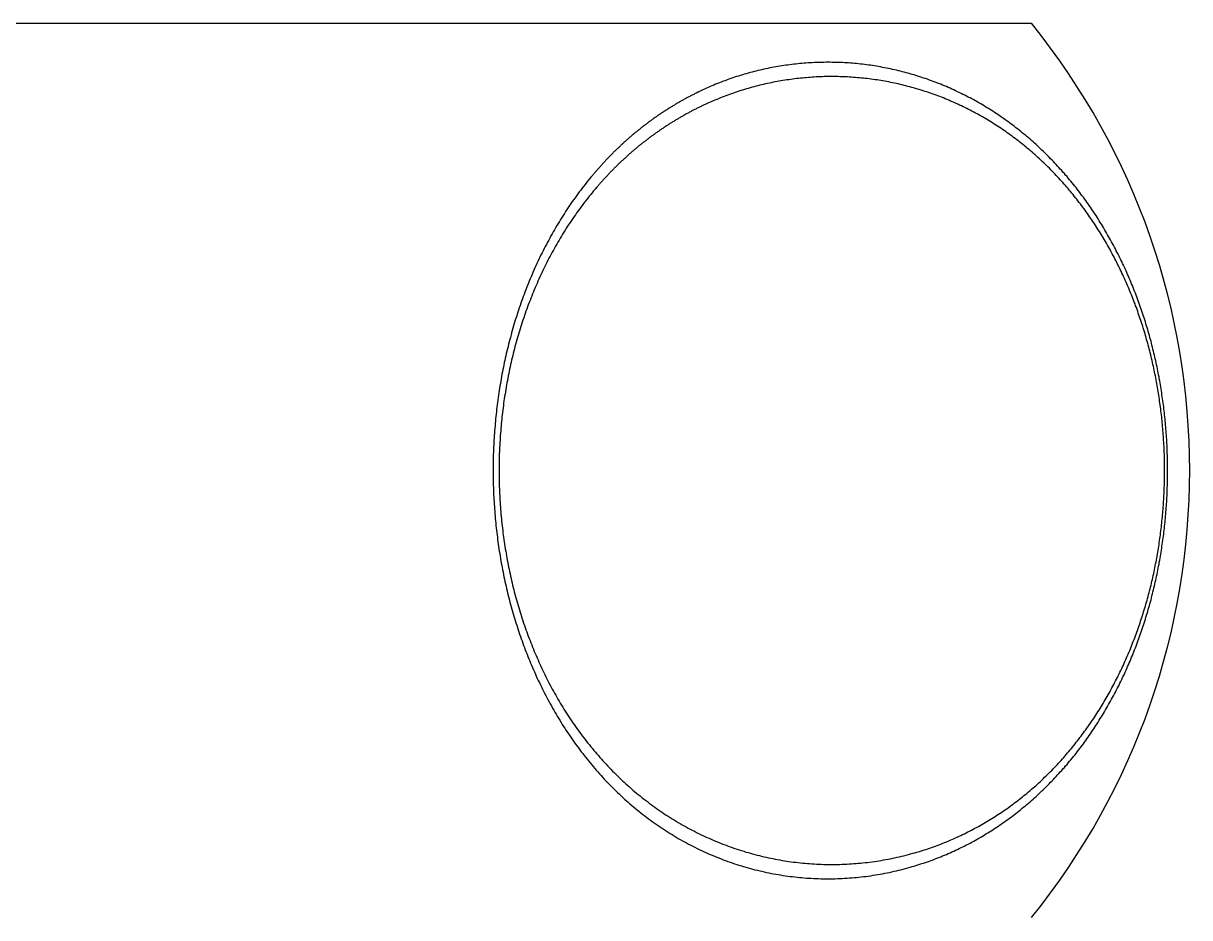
# Model space of a CAD drawing. Header units: millimetres. Extents: x 0 to 3800, y -67 to 2530.
# Drawn here: x 2351.47 to 2365.9, y 1515.23 to 1526.29 of the extents above; entities that cross this region are included whole.
import ezdxf

# ---------------------------------------------------------------- set-up
doc = ezdxf.new("R2010")
doc.units = ezdxf.units.MM
doc.layers.add('내부선 및 부속', color=4, linetype='Continuous')

msp = doc.modelspace()

# ---------------------------------------------------------------- linework, layer by layer
at = {"layer": '내부선 및 부속', "linetype": 'Continuous'}
msp.add_line((2363.939, 1526.289), (2321.663, 1526.289), dxfattribs=at)
at = {"layer": '내부선 및 부속', "linetype": 'Continuous', "flags": 128}
for points in [[(2362.44, 1515.85), (2362.464, 1515.857), (2362.488, 1515.864), (2362.512, 1515.871), (2362.536, 1515.878), (2362.559, 1515.886), (2362.583, 1515.894), (2362.607, 1515.902), (2362.631, 1515.91), (2362.654, 1515.918), (2362.678, 1515.926), (2362.701, 1515.935), (2362.725, 1515.943), (2362.748, 1515.952), (2362.772, 1515.961), (2362.795, 1515.97), (2362.818, 1515.98), (2362.842, 1515.989), (2362.865, 1515.999), (2362.888, 1516.009), (2362.911, 1516.018), (2362.934, 1516.029), (2362.957, 1516.039), (2362.979, 1516.049), (2363.002, 1516.06), (2363.025, 1516.07), (2363.047, 1516.081), (2363.07, 1516.092), (2363.093, 1516.103), (2363.115, 1516.114), (2363.137, 1516.126), (2363.159, 1516.137), (2363.182, 1516.149), (2363.204, 1516.161), (2363.226, 1516.173), (2363.248, 1516.185), (2363.27, 1516.197), (2363.291, 1516.21), (2363.313, 1516.222), (2363.335, 1516.235), (2363.356, 1516.248), (2363.378, 1516.261), (2363.399, 1516.274), (2363.42, 1516.287), (2363.441, 1516.3), (2363.463, 1516.314), (2363.484, 1516.327), (2363.504, 1516.341), (2363.525, 1516.355), (2363.546, 1516.369), (2363.567, 1516.383), (2363.587, 1516.398), (2363.608, 1516.412), (2363.628, 1516.426), (2363.649, 1516.441), (2363.669, 1516.456), (2363.689, 1516.471), (2363.709, 1516.486), (2363.729, 1516.501), (2363.749, 1516.516), (2363.768, 1516.532), (2363.788, 1516.547), (2363.808, 1516.563), (2363.827, 1516.579), (2363.847, 1516.595), (2363.866, 1516.611), (2363.885, 1516.627), (2363.904, 1516.643), (2363.923, 1516.659), (2363.942, 1516.676), (2363.961, 1516.692), (2363.979, 1516.709), (2363.998, 1516.726), (2364.016, 1516.743), (2364.035, 1516.76), (2364.053, 1516.777), (2364.071, 1516.794), (2364.089, 1516.811), (2364.107, 1516.829), (2364.125, 1516.847), (2364.143, 1516.864), (2364.161, 1516.882), (2364.178, 1516.9), (2364.196, 1516.918), (2364.213, 1516.936), (2364.23, 1516.954), (2364.247, 1516.972), (2364.264, 1516.991), (2364.281, 1517.009), (2364.298, 1517.028), (2364.315, 1517.046), (2364.331, 1517.065), (2364.348, 1517.084), (2364.364, 1517.103), (2364.381, 1517.122), (2364.397, 1517.141), (2364.413, 1517.16), (2364.429, 1517.18), (2364.445, 1517.199), (2364.461, 1517.218), (2364.476, 1517.238), (2364.476, 1517.238), (2364.492, 1517.258), (2364.507, 1517.277), (2364.523, 1517.297), (2364.538, 1517.317), (2364.553, 1517.337), (2364.568, 1517.357), (2364.583, 1517.377), (2364.598, 1517.398), (2364.612, 1517.418), (2364.627, 1517.438), (2364.641, 1517.459), (2364.656, 1517.479), (2364.67, 1517.5), (2364.684, 1517.521), (2364.698, 1517.541), (2364.712, 1517.562), (2364.726, 1517.583), (2364.739, 1517.604), (2364.753, 1517.625), (2364.767, 1517.646), (2364.78, 1517.667), (2364.793, 1517.689), (2364.806, 1517.71), (2364.819, 1517.731), (2364.832, 1517.753), (2364.845, 1517.774), (2364.858, 1517.796), (2364.871, 1517.818), (2364.883, 1517.839), (2364.895, 1517.861), (2364.908, 1517.883), (2364.92, 1517.905), (2364.932, 1517.927), (2364.944, 1517.949), (2364.956, 1517.971), (2364.968, 1517.993), (2364.979, 1518.015), (2364.991, 1518.037), (2365.002, 1518.06), (2365.014, 1518.082), (2365.025, 1518.104), (2365.036, 1518.127), (2365.047, 1518.149), (2365.058, 1518.172), (2365.069, 1518.195), (2365.079, 1518.217), (2365.09, 1518.24), (2365.1, 1518.263), (2365.111, 1518.286), (2365.121, 1518.308), (2365.131, 1518.331), (2365.141, 1518.354), (2365.151, 1518.377), (2365.161, 1518.4), (2365.17, 1518.423), (2365.18, 1518.447), (2365.19, 1518.47), (2365.199, 1518.493), (2365.208, 1518.516), (2365.217, 1518.54), (2365.227, 1518.563), (2365.236, 1518.586), (2365.244, 1518.61), (2365.253, 1518.633), (2365.262, 1518.657), (2365.27, 1518.68), (2365.279, 1518.704), (2365.287, 1518.728), (2365.295, 1518.751), (2365.304, 1518.775), (2365.312, 1518.799), (2365.319, 1518.822), (2365.327, 1518.846), (2365.335, 1518.87), (2365.343, 1518.894), (2365.35, 1518.918), (2365.358, 1518.942), (2365.365, 1518.966), (2365.372, 1518.99), (2365.379, 1519.014), (2365.386, 1519.038), (2365.393, 1519.062), (2365.4, 1519.086), (2365.407, 1519.11), (2365.413, 1519.134), (2365.42, 1519.159), (2365.426, 1519.183), (2365.432, 1519.207), (2365.438, 1519.231), (2365.444, 1519.256), (2365.45, 1519.28), (2365.456, 1519.304), (2365.462, 1519.329), (2365.468, 1519.353), (2365.473, 1519.378), (2365.479, 1519.402), (2365.484, 1519.427), (2365.489, 1519.451), (2365.495, 1519.476), (2365.5, 1519.5), (2365.5, 1519.5), (2365.505, 1519.525), (2365.509, 1519.549), (2365.514, 1519.574), (2365.519, 1519.599), (2365.523, 1519.623), (2365.528, 1519.648), (2365.532, 1519.673), (2365.536, 1519.697), (2365.541, 1519.722), (2365.545, 1519.747), (2365.549, 1519.771), (2365.553, 1519.796), (2365.556, 1519.821), (2365.56, 1519.846), (2365.563, 1519.871), (2365.567, 1519.895), (2365.57, 1519.92), (2365.574, 1519.945), (2365.577, 1519.97), (2365.58, 1519.995), (2365.583, 1520.02), (2365.586, 1520.045), (2365.588, 1520.069), (2365.591, 1520.094), (2365.594, 1520.119), (2365.596, 1520.144), (2365.598, 1520.169), (2365.601, 1520.194), (2365.603, 1520.219), (2365.605, 1520.244), (2365.607, 1520.269), (2365.609, 1520.294), (2365.61, 1520.319), (2365.612, 1520.344), (2365.614, 1520.369), (2365.615, 1520.394), (2365.617, 1520.419), (2365.618, 1520.444), (2365.619, 1520.469), (2365.62, 1520.494), (2365.621, 1520.519), (2365.622, 1520.544), (2365.623, 1520.569), (2365.623, 1520.594), (2365.624, 1520.62), (2365.624, 1520.645), (2365.625, 1520.67), (2365.625, 1520.695), (2365.625, 1520.72), (2365.625, 1520.745), (2365.625, 1520.77), (2365.625, 1520.795), (2365.625, 1520.82), (2365.625, 1520.845), (2365.624, 1520.87), (2365.624, 1520.895), (2365.623, 1520.92), (2365.623, 1520.945), (2365.622, 1520.97), (2365.621, 1520.995), (2365.62, 1521.02), (2365.619, 1521.045), (2365.618, 1521.071), (2365.617, 1521.096), (2365.615, 1521.121), (2365.614, 1521.146), (2365.612, 1521.171), (2365.61, 1521.196), (2365.609, 1521.221), (2365.607, 1521.246), (2365.605, 1521.271), (2365.603, 1521.296), (2365.601, 1521.32), (2365.598, 1521.345), (2365.596, 1521.37), (2365.594, 1521.395), (2365.591, 1521.42), (2365.588, 1521.445), (2365.586, 1521.47), (2365.583, 1521.495), (2365.58, 1521.52), (2365.577, 1521.545), (2365.574, 1521.57), (2365.57, 1521.594), (2365.567, 1521.619), (2365.563, 1521.644), (2365.56, 1521.669), (2365.556, 1521.694), (2365.552, 1521.718), (2365.549, 1521.743), (2365.545, 1521.768), (2365.541, 1521.793), (2365.536, 1521.817), (2365.532, 1521.842), (2365.528, 1521.867), (2365.523, 1521.891), (2365.519, 1521.916), (2365.514, 1521.941), (2365.509, 1521.965), (2365.505, 1521.99), (2365.505, 1521.99), (2365.5, 1522.014), (2365.495, 1522.039), (2365.489, 1522.064), (2365.484, 1522.088), (2365.479, 1522.113), (2365.473, 1522.137), (2365.468, 1522.161), (2365.462, 1522.186), (2365.456, 1522.21), (2365.45, 1522.235), (2365.444, 1522.259), (2365.438, 1522.283), (2365.432, 1522.308), (2365.426, 1522.332), (2365.42, 1522.356), (2365.413, 1522.38), (2365.407, 1522.404), (2365.4, 1522.429), (2365.393, 1522.453), (2365.386, 1522.477), (2365.379, 1522.501), (2365.372, 1522.525), (2365.365, 1522.549), (2365.358, 1522.573), (2365.35, 1522.597), (2365.343, 1522.621), (2365.335, 1522.645), (2365.327, 1522.668), (2365.319, 1522.692), (2365.312, 1522.716), (2365.304, 1522.74), (2365.295, 1522.763), (2365.287, 1522.787), (2365.279, 1522.811), (2365.27, 1522.834), (2365.262, 1522.858), (2365.253, 1522.881), (2365.244, 1522.905), (2365.236, 1522.928), (2365.227, 1522.952), (2365.217, 1522.975), (2365.208, 1522.998), (2365.199, 1523.022), (2365.19, 1523.045), (2365.18, 1523.068), (2365.17, 1523.091), (2365.161, 1523.114), (2365.151, 1523.137), (2365.141, 1523.16), (2365.131, 1523.183), (2365.121, 1523.206), (2365.111, 1523.229), (2365.1, 1523.252), (2365.09, 1523.275), (2365.079, 1523.297), (2365.069, 1523.32), (2365.058, 1523.343), (2365.047, 1523.365), (2365.036, 1523.388), (2365.025, 1523.41), (2365.014, 1523.433), (2365.002, 1523.455), (2364.991, 1523.477), (2364.979, 1523.5), (2364.968, 1523.522), (2364.956, 1523.544), (2364.944, 1523.566), (2364.932, 1523.588), (2364.92, 1523.61), (2364.908, 1523.632), (2364.895, 1523.654), (2364.883, 1523.675), (2364.871, 1523.697), (2364.858, 1523.719), (2364.845, 1523.74), (2364.832, 1523.762), (2364.819, 1523.783), (2364.806, 1523.805), (2364.793, 1523.826), (2364.78, 1523.847), (2364.767, 1523.869), (2364.753, 1523.89), (2364.74, 1523.911), (2364.726, 1523.932), (2364.712, 1523.953), (2364.698, 1523.973), (2364.684, 1523.994), (2364.67, 1524.015), (2364.656, 1524.035), (2364.641, 1524.056), (2364.627, 1524.076), (2364.612, 1524.097), (2364.598, 1524.117), (2364.583, 1524.137), (2364.568, 1524.157), (2364.553, 1524.178), (2364.538, 1524.198), (2364.523, 1524.217), (2364.507, 1524.237), (2364.492, 1524.257), (2364.492, 1524.257), (2364.476, 1524.277), (2364.461, 1524.296), (2364.445, 1524.316), (2364.429, 1524.335), (2364.413, 1524.354), (2364.397, 1524.374), (2364.381, 1524.393), (2364.364, 1524.412), (2364.348, 1524.431), (2364.331, 1524.45), (2364.315, 1524.468), (2364.298, 1524.487), (2364.281, 1524.506), (2364.264, 1524.524), (2364.247, 1524.542), (2364.23, 1524.561), (2364.213, 1524.579), (2364.196, 1524.597), (2364.178, 1524.615), (2364.161, 1524.633), (2364.143, 1524.651), (2364.125, 1524.668), (2364.107, 1524.686), (2364.089, 1524.703), (2364.071, 1524.721), (2364.053, 1524.738), (2364.035, 1524.755), (2364.016, 1524.772), (2363.998, 1524.789), (2363.979, 1524.806), (2363.961, 1524.822), (2363.942, 1524.839), (2363.923, 1524.855), (2363.904, 1524.872), (2363.885, 1524.888), (2363.866, 1524.904), (2363.847, 1524.92), (2363.827, 1524.936), (2363.808, 1524.952), (2363.788, 1524.967), (2363.768, 1524.983), (2363.749, 1524.998), (2363.729, 1525.014), (2363.709, 1525.029), (2363.689, 1525.044), (2363.669, 1525.059), (2363.648, 1525.074), (2363.628, 1525.088), (2363.608, 1525.103), (2363.587, 1525.117), (2363.567, 1525.131), (2363.546, 1525.146), (2363.525, 1525.16), (2363.504, 1525.174), (2363.483, 1525.187), (2363.462, 1525.201), (2363.441, 1525.214), (2363.42, 1525.228), (2363.399, 1525.241), (2363.378, 1525.254), (2363.356, 1525.267), (2363.335, 1525.28), (2363.313, 1525.293), (2363.291, 1525.305), (2363.269, 1525.317), (2363.248, 1525.33), (2363.226, 1525.342), (2363.204, 1525.354), (2363.182, 1525.366), (2363.159, 1525.377), (2363.137, 1525.389), (2363.115, 1525.4), (2363.093, 1525.411), (2363.07, 1525.423), (2363.048, 1525.434), (2363.025, 1525.444), (2363.002, 1525.455), (2362.98, 1525.466), (2362.957, 1525.476), (2362.934, 1525.486), (2362.911, 1525.496), (2362.888, 1525.506), (2362.865, 1525.516), (2362.842, 1525.525), (2362.819, 1525.535), (2362.795, 1525.544), (2362.772, 1525.553), (2362.749, 1525.562), (2362.725, 1525.571), (2362.702, 1525.58), (2362.678, 1525.588), (2362.654, 1525.597), (2362.631, 1525.605), (2362.607, 1525.613), (2362.583, 1525.621), (2362.56, 1525.629), (2362.536, 1525.636), (2362.512, 1525.644), (2362.488, 1525.651), (2362.464, 1525.658), (2362.464, 1525.658), (2362.44, 1525.665), (2362.416, 1525.672), (2362.391, 1525.678), (2362.367, 1525.685), (2362.343, 1525.691), (2362.319, 1525.697), (2362.294, 1525.703), (2362.27, 1525.709), (2362.246, 1525.715), (2362.221, 1525.72), (2362.197, 1525.726), (2362.172, 1525.731), (2362.148, 1525.736), (2362.123, 1525.741), (2362.098, 1525.745), (2362.074, 1525.75), (2362.049, 1525.754), (2362.024, 1525.758), (2362, 1525.762), (2361.975, 1525.766), (2361.95, 1525.77), (2361.925, 1525.773), (2361.9, 1525.777), (2361.876, 1525.78), (2361.851, 1525.783), (2361.826, 1525.786), (2361.801, 1525.788), (2361.776, 1525.791), (2361.751, 1525.793), (2361.726, 1525.795), (2361.701, 1525.797), (2361.676, 1525.799), (2361.651, 1525.801), (2361.626, 1525.802), (2361.601, 1525.803), (2361.576, 1525.804), (2361.551, 1525.805), (2361.526, 1525.806), (2361.501, 1525.807), (2361.476, 1525.807), (2361.451, 1525.808), (2361.426, 1525.808), (2361.401, 1525.808), (2361.376, 1525.807), (2361.351, 1525.807), (2361.326, 1525.806), (2361.301, 1525.806), (2361.276, 1525.805), (2361.251, 1525.804), (2361.226, 1525.802), (2361.201, 1525.801), (2361.176, 1525.799), (2361.151, 1525.798), (2361.126, 1525.796), (2361.101, 1525.794), (2361.076, 1525.791), (2361.051, 1525.789), (2361.026, 1525.786), (2361.001, 1525.784), (2360.976, 1525.781), (2360.951, 1525.777), (2360.927, 1525.774), (2360.902, 1525.771), (2360.877, 1525.767), (2360.852, 1525.763), (2360.827, 1525.759), (2360.803, 1525.755), (2360.778, 1525.751), (2360.753, 1525.746), (2360.729, 1525.742), (2360.704, 1525.737), (2360.68, 1525.732), (2360.655, 1525.727), (2360.631, 1525.722), (2360.606, 1525.716), (2360.582, 1525.71), (2360.557, 1525.705), (2360.533, 1525.699), (2360.509, 1525.692), (2360.485, 1525.686), (2360.46, 1525.68), (2360.436, 1525.673), (2360.412, 1525.666), (2360.388, 1525.659), (2360.364, 1525.652), (2360.34, 1525.645), (2360.316, 1525.637), (2360.292, 1525.63), (2360.268, 1525.622), (2360.245, 1525.614), (2360.221, 1525.606), (2360.197, 1525.597), (2360.174, 1525.589), (2360.15, 1525.58), (2360.127, 1525.572), (2360.103, 1525.563), (2360.08, 1525.554), (2360.057, 1525.544), (2360.033, 1525.535), (2360.01, 1525.526), (2360.01, 1525.526), (2359.987, 1525.516), (2359.964, 1525.506), (2359.941, 1525.496), (2359.918, 1525.486), (2359.895, 1525.476), (2359.873, 1525.465), (2359.85, 1525.454), (2359.85, 1525.454)], [(2362.474, 1516.022), (2362.497, 1516.028), (2362.521, 1516.035), (2362.544, 1516.042), (2362.567, 1516.049), (2362.591, 1516.056), (2362.614, 1516.064), (2362.637, 1516.071), (2362.66, 1516.079), (2362.683, 1516.087), (2362.706, 1516.095), (2362.729, 1516.103), (2362.752, 1516.111), (2362.775, 1516.12), (2362.798, 1516.128), (2362.821, 1516.137), (2362.843, 1516.146), (2362.866, 1516.155), (2362.888, 1516.164), (2362.911, 1516.173), (2362.933, 1516.183), (2362.956, 1516.193), (2362.978, 1516.202), (2363, 1516.212), (2363.023, 1516.222), (2363.045, 1516.232), (2363.067, 1516.243), (2363.089, 1516.253), (2363.111, 1516.264), (2363.133, 1516.275), (2363.155, 1516.286), (2363.176, 1516.297), (2363.198, 1516.308), (2363.22, 1516.319), (2363.241, 1516.331), (2363.262, 1516.342), (2363.284, 1516.354), (2363.305, 1516.366), (2363.326, 1516.378), (2363.347, 1516.39), (2363.368, 1516.402), (2363.389, 1516.415), (2363.41, 1516.427), (2363.431, 1516.44), (2363.452, 1516.453), (2363.473, 1516.466), (2363.493, 1516.479), (2363.514, 1516.492), (2363.534, 1516.505), (2363.554, 1516.519), (2363.575, 1516.532), (2363.595, 1516.546), (2363.615, 1516.56), (2363.635, 1516.574), (2363.655, 1516.588), (2363.674, 1516.602), (2363.694, 1516.617), (2363.714, 1516.631), (2363.733, 1516.646), (2363.753, 1516.66), (2363.772, 1516.675), (2363.791, 1516.69), (2363.81, 1516.705), (2363.829, 1516.72), (2363.848, 1516.736), (2363.867, 1516.751), (2363.886, 1516.767), (2363.905, 1516.782), (2363.923, 1516.798), (2363.942, 1516.814), (2363.96, 1516.83), (2363.979, 1516.846), (2363.997, 1516.862), (2364.015, 1516.878), (2364.033, 1516.895), (2364.051, 1516.911), (2364.069, 1516.928), (2364.086, 1516.945), (2364.104, 1516.962), (2364.122, 1516.979), (2364.139, 1516.996), (2364.156, 1517.013), (2364.173, 1517.03), (2364.191, 1517.047), (2364.208, 1517.065), (2364.225, 1517.082), (2364.241, 1517.1), (2364.258, 1517.118), (2364.275, 1517.136), (2364.291, 1517.154), (2364.308, 1517.172), (2364.324, 1517.19), (2364.34, 1517.208), (2364.356, 1517.226), (2364.372, 1517.245), (2364.388, 1517.263), (2364.404, 1517.282), (2364.419, 1517.3), (2364.435, 1517.319), (2364.451, 1517.338), (2364.466, 1517.357), (2364.466, 1517.357), (2364.481, 1517.376), (2364.496, 1517.395), (2364.511, 1517.414), (2364.526, 1517.433), (2364.541, 1517.453), (2364.556, 1517.472), (2364.57, 1517.492), (2364.585, 1517.511), (2364.599, 1517.531), (2364.614, 1517.551), (2364.628, 1517.571), (2364.642, 1517.59), (2364.656, 1517.61), (2364.67, 1517.631), (2364.683, 1517.651), (2364.697, 1517.671), (2364.711, 1517.691), (2364.724, 1517.711), (2364.737, 1517.732), (2364.751, 1517.752), (2364.764, 1517.773), (2364.777, 1517.793), (2364.79, 1517.814), (2364.802, 1517.835), (2364.815, 1517.856), (2364.828, 1517.877), (2364.84, 1517.898), (2364.853, 1517.919), (2364.865, 1517.94), (2364.877, 1517.961), (2364.889, 1517.982), (2364.901, 1518.003), (2364.913, 1518.025), (2364.925, 1518.046), (2364.936, 1518.067), (2364.948, 1518.089), (2364.959, 1518.11), (2364.97, 1518.132), (2364.982, 1518.154), (2364.993, 1518.175), (2365.004, 1518.197), (2365.015, 1518.219), (2365.025, 1518.241), (2365.036, 1518.263), (2365.047, 1518.285), (2365.057, 1518.307), (2365.067, 1518.329), (2365.078, 1518.351), (2365.088, 1518.373), (2365.098, 1518.395), (2365.108, 1518.418), (2365.118, 1518.44), (2365.127, 1518.462), (2365.137, 1518.485), (2365.146, 1518.507), (2365.156, 1518.53), (2365.165, 1518.552), (2365.174, 1518.575), (2365.183, 1518.597), (2365.192, 1518.62), (2365.201, 1518.643), (2365.21, 1518.665), (2365.219, 1518.688), (2365.227, 1518.711), (2365.236, 1518.734), (2365.244, 1518.757), (2365.252, 1518.78), (2365.261, 1518.803), (2365.269, 1518.826), (2365.277, 1518.849), (2365.284, 1518.872), (2365.292, 1518.895), (2365.3, 1518.918), (2365.307, 1518.941), (2365.315, 1518.964), (2365.322, 1518.988), (2365.329, 1519.011), (2365.336, 1519.034), (2365.343, 1519.058), (2365.35, 1519.081), (2365.357, 1519.104), (2365.364, 1519.128), (2365.371, 1519.151), (2365.377, 1519.175), (2365.383, 1519.198), (2365.39, 1519.222), (2365.396, 1519.246), (2365.402, 1519.269), (2365.408, 1519.293), (2365.414, 1519.316), (2365.42, 1519.34), (2365.426, 1519.364), (2365.431, 1519.388), (2365.437, 1519.411), (2365.442, 1519.435), (2365.447, 1519.459), (2365.453, 1519.483), (2365.458, 1519.507), (2365.463, 1519.53), (2365.468, 1519.554), (2365.468, 1519.554), (2365.472, 1519.578), (2365.477, 1519.602), (2365.482, 1519.626), (2365.486, 1519.65), (2365.491, 1519.674), (2365.495, 1519.698), (2365.499, 1519.722), (2365.503, 1519.746), (2365.507, 1519.77), (2365.511, 1519.794), (2365.515, 1519.818), (2365.519, 1519.842), (2365.523, 1519.866), (2365.526, 1519.89), (2365.529, 1519.915), (2365.533, 1519.939), (2365.536, 1519.963), (2365.539, 1519.987), (2365.542, 1520.011), (2365.545, 1520.036), (2365.548, 1520.06), (2365.551, 1520.084), (2365.553, 1520.108), (2365.556, 1520.132), (2365.558, 1520.157), (2365.561, 1520.181), (2365.563, 1520.205), (2365.565, 1520.23), (2365.567, 1520.254), (2365.569, 1520.278), (2365.571, 1520.302), (2365.573, 1520.327), (2365.574, 1520.351), (2365.576, 1520.375), (2365.577, 1520.4), (2365.579, 1520.424), (2365.58, 1520.448), (2365.581, 1520.473), (2365.582, 1520.497), (2365.583, 1520.522), (2365.584, 1520.546), (2365.585, 1520.57), (2365.586, 1520.595), (2365.586, 1520.619), (2365.587, 1520.643), (2365.587, 1520.668), (2365.587, 1520.692), (2365.588, 1520.717), (2365.588, 1520.741), (2365.588, 1520.765), (2365.588, 1520.79), (2365.588, 1520.814), (2365.587, 1520.839), (2365.587, 1520.863), (2365.586, 1520.887), (2365.586, 1520.912), (2365.585, 1520.936), (2365.585, 1520.96), (2365.584, 1520.985), (2365.583, 1521.009), (2365.582, 1521.033), (2365.581, 1521.058), (2365.579, 1521.082), (2365.578, 1521.107), (2365.576, 1521.131), (2365.575, 1521.155), (2365.573, 1521.18), (2365.572, 1521.204), (2365.57, 1521.228), (2365.568, 1521.252), (2365.566, 1521.277), (2365.564, 1521.301), (2365.561, 1521.325), (2365.559, 1521.35), (2365.557, 1521.374), (2365.554, 1521.398), (2365.552, 1521.422), (2365.549, 1521.447), (2365.546, 1521.471), (2365.543, 1521.495), (2365.54, 1521.519), (2365.537, 1521.543), (2365.534, 1521.568), (2365.531, 1521.592), (2365.527, 1521.616), (2365.524, 1521.64), (2365.52, 1521.664), (2365.516, 1521.688), (2365.513, 1521.712), (2365.509, 1521.736), (2365.505, 1521.76), (2365.501, 1521.784), (2365.496, 1521.808), (2365.492, 1521.832), (2365.488, 1521.856), (2365.483, 1521.88), (2365.479, 1521.904), (2365.474, 1521.928), (2365.469, 1521.952), (2365.464, 1521.976), (2365.464, 1521.976), (2365.459, 1522), (2365.454, 1522.024), (2365.449, 1522.048), (2365.444, 1522.071), (2365.439, 1522.095), (2365.433, 1522.119), (2365.427, 1522.143), (2365.422, 1522.166), (2365.416, 1522.19), (2365.41, 1522.214), (2365.404, 1522.237), (2365.398, 1522.261), (2365.392, 1522.285), (2365.386, 1522.308), (2365.379, 1522.332), (2365.373, 1522.355), (2365.366, 1522.379), (2365.36, 1522.402), (2365.353, 1522.426), (2365.346, 1522.449), (2365.339, 1522.472), (2365.332, 1522.496), (2365.325, 1522.519), (2365.317, 1522.542), (2365.31, 1522.565), (2365.302, 1522.589), (2365.295, 1522.612), (2365.287, 1522.635), (2365.279, 1522.658), (2365.271, 1522.681), (2365.263, 1522.704), (2365.255, 1522.727), (2365.247, 1522.75), (2365.239, 1522.773), (2365.23, 1522.796), (2365.222, 1522.819), (2365.213, 1522.841), (2365.204, 1522.864), (2365.195, 1522.887), (2365.187, 1522.91), (2365.177, 1522.932), (2365.168, 1522.955), (2365.159, 1522.977), (2365.15, 1523), (2365.14, 1523.022), (2365.131, 1523.045), (2365.121, 1523.067), (2365.111, 1523.089), (2365.101, 1523.112), (2365.091, 1523.134), (2365.081, 1523.156), (2365.071, 1523.178), (2365.061, 1523.2), (2365.05, 1523.222), (2365.04, 1523.244), (2365.029, 1523.266), (2365.018, 1523.288), (2365.007, 1523.31), (2364.996, 1523.332), (2364.985, 1523.354), (2364.974, 1523.375), (2364.963, 1523.397), (2364.952, 1523.418), (2364.94, 1523.44), (2364.929, 1523.461), (2364.917, 1523.483), (2364.905, 1523.504), (2364.893, 1523.525), (2364.881, 1523.547), (2364.869, 1523.568), (2364.857, 1523.589), (2364.844, 1523.61), (2364.832, 1523.631), (2364.819, 1523.652), (2364.807, 1523.673), (2364.794, 1523.693), (2364.781, 1523.714), (2364.768, 1523.735), (2364.755, 1523.755), (2364.742, 1523.776), (2364.729, 1523.796), (2364.715, 1523.817), (2364.702, 1523.837), (2364.688, 1523.857), (2364.674, 1523.877), (2364.661, 1523.897), (2364.647, 1523.917), (2364.633, 1523.937), (2364.618, 1523.957), (2364.604, 1523.977), (2364.59, 1523.997), (2364.575, 1524.016), (2364.561, 1524.036), (2364.546, 1524.055), (2364.531, 1524.075), (2364.516, 1524.094), (2364.501, 1524.113), (2364.486, 1524.132), (2364.471, 1524.151), (2364.456, 1524.17), (2364.456, 1524.17), (2364.44, 1524.189), (2364.425, 1524.208), (2364.409, 1524.227), (2364.393, 1524.245), (2364.378, 1524.264), (2364.362, 1524.282), (2364.346, 1524.3), (2364.329, 1524.319), (2364.313, 1524.337), (2364.297, 1524.355), (2364.28, 1524.373), (2364.264, 1524.391), (2364.247, 1524.409), (2364.23, 1524.426), (2364.213, 1524.444), (2364.196, 1524.461), (2364.179, 1524.479), (2364.162, 1524.496), (2364.145, 1524.513), (2364.128, 1524.53), (2364.11, 1524.547), (2364.093, 1524.564), (2364.075, 1524.581), (2364.057, 1524.598), (2364.039, 1524.614), (2364.021, 1524.631), (2364.003, 1524.647), (2363.985, 1524.663), (2363.967, 1524.679), (2363.948, 1524.695), (2363.93, 1524.711), (2363.911, 1524.727), (2363.893, 1524.743), (2363.874, 1524.758), (2363.855, 1524.774), (2363.836, 1524.789), (2363.817, 1524.804), (2363.798, 1524.819), (2363.779, 1524.834), (2363.759, 1524.849), (2363.74, 1524.864), (2363.72, 1524.879), (2363.701, 1524.893), (2363.681, 1524.908), (2363.661, 1524.922), (2363.641, 1524.936), (2363.622, 1524.95), (2363.602, 1524.964), (2363.581, 1524.978), (2363.561, 1524.991), (2363.541, 1525.005), (2363.521, 1525.018), (2363.5, 1525.031), (2363.48, 1525.044), (2363.459, 1525.057), (2363.438, 1525.07), (2363.417, 1525.083), (2363.397, 1525.096), (2363.376, 1525.108), (2363.355, 1525.12), (2363.334, 1525.133), (2363.312, 1525.145), (2363.291, 1525.157), (2363.27, 1525.168), (2363.248, 1525.18), (2363.227, 1525.192), (2363.205, 1525.203), (2363.184, 1525.214), (2363.162, 1525.225), (2363.14, 1525.236), (2363.118, 1525.247), (2363.096, 1525.258), (2363.075, 1525.268), (2363.052, 1525.279), (2363.03, 1525.289), (2363.008, 1525.299), (2362.986, 1525.309), (2362.964, 1525.319), (2362.941, 1525.328), (2362.919, 1525.338), (2362.896, 1525.347), (2362.874, 1525.357), (2362.851, 1525.366), (2362.829, 1525.375), (2362.806, 1525.383), (2362.783, 1525.392), (2362.76, 1525.401), (2362.737, 1525.409), (2362.714, 1525.417), (2362.691, 1525.425), (2362.668, 1525.433), (2362.645, 1525.441), (2362.622, 1525.448), (2362.599, 1525.456), (2362.576, 1525.463), (2362.552, 1525.47), (2362.529, 1525.477), (2362.506, 1525.484), (2362.482, 1525.491), (2362.459, 1525.497), (2362.459, 1525.497), (2362.435, 1525.504), (2362.412, 1525.51), (2362.388, 1525.516), (2362.364, 1525.522), (2362.341, 1525.528), (2362.317, 1525.533), (2362.293, 1525.539), (2362.269, 1525.544), (2362.246, 1525.549), (2362.222, 1525.554), (2362.198, 1525.559), (2362.174, 1525.564), (2362.15, 1525.568), (2362.126, 1525.573), (2362.102, 1525.577), (2362.078, 1525.581), (2362.054, 1525.585), (2362.03, 1525.589), (2362.006, 1525.592), (2361.982, 1525.596), (2361.958, 1525.599), (2361.933, 1525.602), (2361.909, 1525.605), (2361.885, 1525.608), (2361.861, 1525.61), (2361.836, 1525.613), (2361.812, 1525.615), (2361.788, 1525.617), (2361.764, 1525.619), (2361.739, 1525.621), (2361.715, 1525.623), (2361.691, 1525.624), (2361.666, 1525.626), (2361.642, 1525.627), (2361.618, 1525.628), (2361.593, 1525.629), (2361.569, 1525.629), (2361.545, 1525.63), (2361.52, 1525.63), (2361.496, 1525.631), (2361.472, 1525.631), (2361.447, 1525.631), (2361.423, 1525.63), (2361.399, 1525.63), (2361.374, 1525.63), (2361.35, 1525.629), (2361.325, 1525.628), (2361.301, 1525.627), (2361.277, 1525.626), (2361.252, 1525.624), (2361.228, 1525.623), (2361.204, 1525.621), (2361.18, 1525.619), (2361.155, 1525.617), (2361.131, 1525.615), (2361.107, 1525.613), (2361.082, 1525.611), (2361.058, 1525.608), (2361.034, 1525.605), (2361.01, 1525.602), (2360.986, 1525.599), (2360.962, 1525.596), (2360.937, 1525.592), (2360.913, 1525.589), (2360.889, 1525.585), (2360.865, 1525.581), (2360.841, 1525.577), (2360.817, 1525.573), (2360.793, 1525.569), (2360.769, 1525.564), (2360.745, 1525.56), (2360.721, 1525.555), (2360.698, 1525.55), (2360.674, 1525.545), (2360.65, 1525.539), (2360.626, 1525.534), (2360.602, 1525.528), (2360.579, 1525.523), (2360.555, 1525.517), (2360.532, 1525.511), (2360.508, 1525.504), (2360.484, 1525.498), (2360.461, 1525.491), (2360.437, 1525.485), (2360.414, 1525.478), (2360.391, 1525.471), (2360.367, 1525.464), (2360.344, 1525.457), (2360.321, 1525.449), (2360.298, 1525.442), (2360.275, 1525.434), (2360.252, 1525.426), (2360.229, 1525.418), (2360.206, 1525.41), (2360.183, 1525.401), (2360.16, 1525.393), (2360.137, 1525.384), (2360.114, 1525.375), (2360.092, 1525.366), (2360.069, 1525.357), (2360.069, 1525.357), (2360.047, 1525.348), (2360.024, 1525.339), (2360.002, 1525.329), (2359.979, 1525.32), (2359.957, 1525.31), (2359.935, 1525.3), (2359.913, 1525.29), (2359.913, 1525.29)], [(2359.85, 1525.454), (2359.84, 1525.45), (2359.83, 1525.445), (2359.82, 1525.44), (2359.811, 1525.436), (2359.801, 1525.431), (2359.791, 1525.426), (2359.781, 1525.421), (2359.771, 1525.416), (2359.762, 1525.411), (2359.752, 1525.406), (2359.742, 1525.401), (2359.732, 1525.396), (2359.723, 1525.391), (2359.713, 1525.386), (2359.703, 1525.381), (2359.694, 1525.376), (2359.684, 1525.371), (2359.674, 1525.366), (2359.665, 1525.36), (2359.655, 1525.355), (2359.645, 1525.35), (2359.636, 1525.345), (2359.626, 1525.339), (2359.617, 1525.334), (2359.607, 1525.329), (2359.598, 1525.323), (2359.588, 1525.318), (2359.579, 1525.312), (2359.569, 1525.307), (2359.56, 1525.301), (2359.55, 1525.296), (2359.541, 1525.29), (2359.531, 1525.285), (2359.522, 1525.279), (2359.513, 1525.273), (2359.503, 1525.268), (2359.494, 1525.262), (2359.484, 1525.256), (2359.475, 1525.25), (2359.466, 1525.245), (2359.457, 1525.239), (2359.447, 1525.233), (2359.438, 1525.227), (2359.429, 1525.221), (2359.42, 1525.215), (2359.41, 1525.209), (2359.401, 1525.203), (2359.392, 1525.197), (2359.383, 1525.191), (2359.374, 1525.185), (2359.365, 1525.179), (2359.355, 1525.173), (2359.346, 1525.167), (2359.337, 1525.161), (2359.328, 1525.155), (2359.319, 1525.149), (2359.31, 1525.142), (2359.301, 1525.136), (2359.292, 1525.13), (2359.283, 1525.123), (2359.274, 1525.117), (2359.265, 1525.111), (2359.256, 1525.104), (2359.247, 1525.098), (2359.239, 1525.092), (2359.23, 1525.085), (2359.221, 1525.079), (2359.212, 1525.072), (2359.203, 1525.066), (2359.194, 1525.059), (2359.186, 1525.052), (2359.177, 1525.046), (2359.168, 1525.039), (2359.159, 1525.033), (2359.151, 1525.026), (2359.142, 1525.019), (2359.133, 1525.012), (2359.125, 1525.006), (2359.116, 1524.999), (2359.108, 1524.992), (2359.099, 1524.985), (2359.09, 1524.978), (2359.082, 1524.972), (2359.073, 1524.965), (2359.065, 1524.958), (2359.056, 1524.951), (2359.048, 1524.944), (2359.039, 1524.937), (2359.031, 1524.93), (2359.023, 1524.923), (2359.014, 1524.916), (2359.006, 1524.909), (2358.997, 1524.902), (2358.989, 1524.894), (2358.981, 1524.887), (2358.972, 1524.88), (2358.964, 1524.873), (2358.956, 1524.866), (2358.948, 1524.858), (2358.939, 1524.851), (2358.939, 1524.851), (2358.931, 1524.844), (2358.923, 1524.837), (2358.915, 1524.829), (2358.907, 1524.822), (2358.899, 1524.815), (2358.891, 1524.807), (2358.882, 1524.8), (2358.874, 1524.792), (2358.866, 1524.785), (2358.858, 1524.777), (2358.85, 1524.77), (2358.842, 1524.762), (2358.834, 1524.755), (2358.826, 1524.747), (2358.819, 1524.74), (2358.811, 1524.732), (2358.803, 1524.725), (2358.795, 1524.717), (2358.787, 1524.709), (2358.779, 1524.702), (2358.771, 1524.694), (2358.764, 1524.686), (2358.756, 1524.678), (2358.748, 1524.671), (2358.74, 1524.663), (2358.733, 1524.655), (2358.725, 1524.647), (2358.717, 1524.639), (2358.71, 1524.632), (2358.702, 1524.624), (2358.695, 1524.616), (2358.687, 1524.608), (2358.679, 1524.6), (2358.672, 1524.592), (2358.664, 1524.584), (2358.657, 1524.576), (2358.649, 1524.568), (2358.642, 1524.56), (2358.635, 1524.552), (2358.627, 1524.544), (2358.62, 1524.536), (2358.612, 1524.528), (2358.605, 1524.519), (2358.598, 1524.511), (2358.59, 1524.503), (2358.583, 1524.495), (2358.576, 1524.487), (2358.569, 1524.479), (2358.561, 1524.47), (2358.554, 1524.462), (2358.547, 1524.454), (2358.54, 1524.446), (2358.533, 1524.437), (2358.526, 1524.429), (2358.519, 1524.421), (2358.512, 1524.412), (2358.505, 1524.404), (2358.497, 1524.396), (2358.49, 1524.387), (2358.49, 1524.387)], [(2359.913, 1525.29), (2359.903, 1525.285), (2359.893, 1525.281), (2359.883, 1525.276), (2359.874, 1525.272), (2359.864, 1525.267), (2359.854, 1525.262), (2359.844, 1525.258), (2359.835, 1525.253), (2359.825, 1525.248), (2359.815, 1525.244), (2359.806, 1525.239), (2359.796, 1525.234), (2359.787, 1525.229), (2359.777, 1525.224), (2359.767, 1525.219), (2359.758, 1525.215), (2359.748, 1525.21), (2359.739, 1525.205), (2359.729, 1525.2), (2359.72, 1525.195), (2359.71, 1525.19), (2359.701, 1525.184), (2359.691, 1525.179), (2359.682, 1525.174), (2359.672, 1525.169), (2359.663, 1525.164), (2359.653, 1525.159), (2359.644, 1525.153), (2359.635, 1525.148), (2359.625, 1525.143), (2359.616, 1525.137), (2359.606, 1525.132), (2359.597, 1525.127), (2359.588, 1525.121), (2359.579, 1525.116), (2359.569, 1525.11), (2359.56, 1525.105), (2359.551, 1525.099), (2359.541, 1525.094), (2359.532, 1525.088), (2359.523, 1525.083), (2359.514, 1525.077), (2359.505, 1525.072), (2359.495, 1525.066), (2359.486, 1525.06), (2359.477, 1525.054), (2359.468, 1525.049), (2359.459, 1525.043), (2359.45, 1525.037), (2359.441, 1525.031), (2359.432, 1525.025), (2359.423, 1525.02), (2359.414, 1525.014), (2359.405, 1525.008), (2359.396, 1525.002), (2359.387, 1524.996), (2359.378, 1524.99), (2359.369, 1524.984), (2359.36, 1524.978), (2359.351, 1524.972), (2359.342, 1524.966), (2359.333, 1524.96), (2359.324, 1524.953), (2359.315, 1524.947), (2359.307, 1524.941), (2359.298, 1524.935), (2359.289, 1524.929), (2359.28, 1524.922), (2359.271, 1524.916), (2359.263, 1524.91), (2359.254, 1524.903), (2359.245, 1524.897), (2359.237, 1524.891), (2359.228, 1524.884), (2359.219, 1524.878), (2359.211, 1524.871), (2359.202, 1524.865), (2359.193, 1524.858), (2359.185, 1524.852), (2359.176, 1524.845), (2359.168, 1524.839), (2359.159, 1524.832), (2359.151, 1524.825), (2359.142, 1524.819), (2359.134, 1524.812), (2359.125, 1524.805), (2359.117, 1524.799), (2359.108, 1524.792), (2359.1, 1524.785), (2359.092, 1524.778), (2359.083, 1524.772), (2359.075, 1524.765), (2359.067, 1524.758), (2359.058, 1524.751), (2359.05, 1524.744), (2359.042, 1524.737), (2359.033, 1524.73), (2359.025, 1524.723), (2359.017, 1524.716), (2359.009, 1524.709), (2359.009, 1524.709), (2359.001, 1524.702), (2358.992, 1524.695), (2358.984, 1524.688), (2358.976, 1524.681), (2358.968, 1524.674), (2358.96, 1524.667), (2358.952, 1524.66), (2358.944, 1524.652), (2358.936, 1524.645), (2358.928, 1524.638), (2358.92, 1524.631), (2358.912, 1524.623), (2358.904, 1524.616), (2358.896, 1524.609), (2358.888, 1524.602), (2358.88, 1524.594), (2358.872, 1524.587), (2358.865, 1524.579), (2358.857, 1524.572), (2358.849, 1524.565), (2358.841, 1524.557), (2358.833, 1524.55), (2358.826, 1524.542), (2358.818, 1524.535), (2358.81, 1524.527), (2358.802, 1524.52), (2358.795, 1524.512), (2358.787, 1524.504), (2358.779, 1524.497), (2358.772, 1524.489), (2358.764, 1524.482), (2358.757, 1524.474), (2358.749, 1524.466), (2358.742, 1524.458), (2358.734, 1524.451), (2358.727, 1524.443), (2358.719, 1524.435), (2358.712, 1524.427), (2358.704, 1524.42), (2358.697, 1524.412), (2358.689, 1524.404), (2358.682, 1524.396), (2358.675, 1524.388), (2358.667, 1524.38), (2358.66, 1524.373), (2358.653, 1524.365), (2358.646, 1524.357), (2358.638, 1524.349), (2358.631, 1524.341), (2358.624, 1524.333), (2358.617, 1524.325), (2358.61, 1524.317), (2358.602, 1524.309), (2358.595, 1524.301), (2358.588, 1524.292), (2358.581, 1524.284), (2358.574, 1524.276), (2358.567, 1524.268), (2358.56, 1524.26), (2358.56, 1524.26)], [(2358.49, 1524.387), (2358.472, 1524.365), (2358.453, 1524.342), (2358.435, 1524.319), (2358.417, 1524.296), (2358.399, 1524.273), (2358.381, 1524.25), (2358.363, 1524.226), (2358.345, 1524.203), (2358.328, 1524.179), (2358.31, 1524.155), (2358.293, 1524.132), (2358.276, 1524.108), (2358.259, 1524.084), (2358.243, 1524.059), (2358.226, 1524.035), (2358.21, 1524.011), (2358.193, 1523.986), (2358.177, 1523.962), (2358.161, 1523.937), (2358.145, 1523.912), (2358.13, 1523.887), (2358.114, 1523.862), (2358.099, 1523.837), (2358.083, 1523.812), (2358.068, 1523.787), (2358.053, 1523.761), (2358.038, 1523.736), (2358.024, 1523.71), (2358.009, 1523.685), (2357.995, 1523.659), (2357.981, 1523.633), (2357.967, 1523.607), (2357.953, 1523.581), (2357.939, 1523.555), (2357.925, 1523.529), (2357.912, 1523.503), (2357.898, 1523.476), (2357.885, 1523.45), (2357.872, 1523.424), (2357.859, 1523.397), (2357.846, 1523.37), (2357.834, 1523.344), (2357.821, 1523.317), (2357.809, 1523.29), (2357.797, 1523.263), (2357.785, 1523.236), (2357.773, 1523.209), (2357.761, 1523.182), (2357.75, 1523.155), (2357.738, 1523.128), (2357.727, 1523.101), (2357.716, 1523.074), (2357.705, 1523.046), (2357.694, 1523.019), (2357.683, 1522.991), (2357.673, 1522.964), (2357.663, 1522.936), (2357.652, 1522.909), (2357.642, 1522.881), (2357.632, 1522.854), (2357.623, 1522.826), (2357.613, 1522.798), (2357.603, 1522.77), (2357.594, 1522.743), (2357.585, 1522.715), (2357.576, 1522.687), (2357.567, 1522.659), (2357.558, 1522.631), (2357.549, 1522.603), (2357.541, 1522.575), (2357.533, 1522.547), (2357.524, 1522.518), (2357.516, 1522.49), (2357.508, 1522.462), (2357.501, 1522.434), (2357.493, 1522.405), (2357.485, 1522.377), (2357.478, 1522.349), (2357.471, 1522.32), (2357.464, 1522.292), (2357.457, 1522.263), (2357.45, 1522.235), (2357.443, 1522.206), (2357.437, 1522.178), (2357.43, 1522.149), (2357.424, 1522.12), (2357.418, 1522.092), (2357.412, 1522.063), (2357.406, 1522.034), (2357.4, 1522.006), (2357.395, 1521.977), (2357.389, 1521.948), (2357.384, 1521.919), (2357.379, 1521.89), (2357.374, 1521.861), (2357.369, 1521.832), (2357.364, 1521.804), (2357.359, 1521.775), (2357.355, 1521.746), (2357.35, 1521.717), (2357.35, 1521.717), (2357.346, 1521.688), (2357.342, 1521.659), (2357.338, 1521.629), (2357.334, 1521.6), (2357.33, 1521.571), (2357.327, 1521.542), (2357.323, 1521.513), (2357.32, 1521.484), (2357.317, 1521.455), (2357.314, 1521.425), (2357.311, 1521.396), (2357.308, 1521.367), (2357.305, 1521.338), (2357.303, 1521.309), (2357.3, 1521.279), (2357.298, 1521.25), (2357.296, 1521.221), (2357.294, 1521.192), (2357.292, 1521.162), (2357.29, 1521.133), (2357.289, 1521.104), (2357.287, 1521.074), (2357.286, 1521.045), (2357.284, 1521.016), (2357.283, 1520.986), (2357.282, 1520.957), (2357.282, 1520.928), (2357.281, 1520.898), (2357.28, 1520.869), (2357.28, 1520.84), (2357.28, 1520.81), (2357.279, 1520.781), (2357.279, 1520.752), (2357.279, 1520.722), (2357.28, 1520.693), (2357.28, 1520.663), (2357.281, 1520.634), (2357.281, 1520.605), (2357.282, 1520.575), (2357.283, 1520.546), (2357.284, 1520.517), (2357.285, 1520.487), (2357.286, 1520.458), (2357.288, 1520.429), (2357.289, 1520.4), (2357.291, 1520.37), (2357.293, 1520.341), (2357.295, 1520.312), (2357.297, 1520.282), (2357.299, 1520.253), (2357.301, 1520.224), (2357.304, 1520.195), (2357.306, 1520.165), (2357.309, 1520.136), (2357.312, 1520.107), (2357.315, 1520.078), (2357.318, 1520.049), (2357.321, 1520.02), (2357.324, 1519.99), (2357.328, 1519.961), (2357.332, 1519.932), (2357.335, 1519.903), (2357.339, 1519.874), (2357.343, 1519.845), (2357.348, 1519.816), (2357.352, 1519.787), (2357.356, 1519.758), (2357.361, 1519.729), (2357.366, 1519.7), (2357.37, 1519.671), (2357.375, 1519.642), (2357.381, 1519.613), (2357.386, 1519.584), (2357.391, 1519.556), (2357.397, 1519.527), (2357.402, 1519.498), (2357.408, 1519.469), (2357.414, 1519.441), (2357.42, 1519.412), (2357.426, 1519.383), (2357.433, 1519.355), (2357.439, 1519.326), (2357.446, 1519.297), (2357.453, 1519.269), (2357.459, 1519.24), (2357.466, 1519.212), (2357.474, 1519.183), (2357.481, 1519.155), (2357.488, 1519.126), (2357.496, 1519.098), (2357.504, 1519.07), (2357.512, 1519.041), (2357.52, 1519.013), (2357.528, 1518.985), (2357.536, 1518.957), (2357.544, 1518.929), (2357.553, 1518.9), (2357.562, 1518.872), (2357.571, 1518.844), (2357.58, 1518.816), (2357.58, 1518.816), (2357.589, 1518.788), (2357.598, 1518.76), (2357.607, 1518.733), (2357.617, 1518.705), (2357.627, 1518.677), (2357.637, 1518.649), (2357.647, 1518.622), (2357.657, 1518.594), (2357.667, 1518.566), (2357.678, 1518.539), (2357.688, 1518.511), (2357.699, 1518.484), (2357.71, 1518.456), (2357.721, 1518.429), (2357.732, 1518.402), (2357.743, 1518.375), (2357.755, 1518.348), (2357.766, 1518.32), (2357.778, 1518.293), (2357.79, 1518.267), (2357.802, 1518.24), (2357.814, 1518.213), (2357.826, 1518.186), (2357.839, 1518.159), (2357.852, 1518.133), (2357.864, 1518.106), (2357.877, 1518.08), (2357.89, 1518.053), (2357.904, 1518.027), (2357.917, 1518.001), (2357.93, 1517.975), (2357.944, 1517.949), (2357.958, 1517.923), (2357.972, 1517.897), (2357.986, 1517.871), (2358, 1517.845), (2358.015, 1517.819), (2358.029, 1517.794), (2358.044, 1517.768), (2358.059, 1517.743), (2358.074, 1517.718), (2358.089, 1517.692), (2358.104, 1517.667), (2358.12, 1517.642), (2358.135, 1517.617), (2358.151, 1517.592), (2358.167, 1517.568), (2358.183, 1517.543), (2358.2, 1517.518), (2358.216, 1517.494), (2358.232, 1517.47), (2358.249, 1517.445), (2358.266, 1517.421), (2358.283, 1517.397), (2358.3, 1517.373), (2358.318, 1517.349), (2358.335, 1517.326), (2358.353, 1517.302), (2358.37, 1517.279), (2358.388, 1517.255), (2358.406, 1517.232), (2358.425, 1517.209), (2358.443, 1517.186), (2358.462, 1517.163), (2358.48, 1517.14), (2358.499, 1517.118), (2358.518, 1517.095), (2358.537, 1517.073), (2358.556, 1517.05), (2358.576, 1517.028), (2358.595, 1517.006), (2358.615, 1516.984), (2358.635, 1516.963), (2358.655, 1516.941), (2358.675, 1516.92), (2358.696, 1516.898), (2358.716, 1516.877), (2358.737, 1516.856), (2358.757, 1516.835), (2358.778, 1516.814), (2358.799, 1516.794), (2358.82, 1516.773), (2358.842, 1516.753), (2358.863, 1516.733), (2358.885, 1516.713), (2358.907, 1516.693), (2358.928, 1516.673), (2358.95, 1516.654), (2358.973, 1516.635), (2358.995, 1516.615), (2359.017, 1516.596), (2359.04, 1516.577), (2359.063, 1516.559), (2359.085, 1516.54), (2359.108, 1516.522), (2359.132, 1516.504), (2359.155, 1516.486), (2359.178, 1516.468), (2359.202, 1516.45), (2359.225, 1516.433), (2359.225, 1516.433), (2359.249, 1516.415), (2359.273, 1516.398), (2359.297, 1516.381), (2359.321, 1516.365), (2359.346, 1516.348), (2359.37, 1516.332), (2359.395, 1516.315), (2359.419, 1516.299), (2359.444, 1516.284), (2359.469, 1516.268), (2359.494, 1516.253), (2359.519, 1516.237), (2359.545, 1516.222), (2359.57, 1516.207), (2359.596, 1516.193), (2359.621, 1516.178), (2359.647, 1516.164), (2359.673, 1516.15), (2359.699, 1516.136), (2359.725, 1516.122), (2359.751, 1516.109), (2359.777, 1516.096), (2359.804, 1516.083), (2359.83, 1516.07), (2359.857, 1516.057), (2359.884, 1516.045), (2359.91, 1516.033), (2359.937, 1516.021), (2359.964, 1516.009), (2359.991, 1515.997), (2360.018, 1515.986), (2360.046, 1515.975), (2360.073, 1515.964), (2360.1, 1515.953), (2360.128, 1515.943), (2360.155, 1515.932), (2360.183, 1515.922), (2360.211, 1515.912), (2360.239, 1515.903), (2360.266, 1515.893), (2360.294, 1515.884), (2360.322, 1515.875), (2360.351, 1515.867), (2360.379, 1515.858), (2360.407, 1515.85), (2360.435, 1515.842), (2360.464, 1515.834), (2360.492, 1515.827), (2360.52, 1515.819), (2360.549, 1515.812), (2360.578, 1515.805), (2360.606, 1515.799), (2360.635, 1515.792), (2360.664, 1515.786), (2360.693, 1515.78), (2360.721, 1515.774), (2360.75, 1515.769), (2360.779, 1515.764), (2360.808, 1515.759), (2360.837, 1515.754), (2360.866, 1515.749), (2360.895, 1515.745), (2360.925, 1515.741), (2360.954, 1515.737), (2360.983, 1515.733), (2361.012, 1515.73), (2361.041, 1515.727), (2361.071, 1515.724), (2361.1, 1515.721), (2361.129, 1515.719), (2361.159, 1515.716), (2361.188, 1515.714), (2361.217, 1515.713), (2361.247, 1515.711), (2361.276, 1515.71), (2361.306, 1515.709), (2361.335, 1515.708), (2361.364, 1515.707), (2361.394, 1515.707), (2361.423, 1515.707), (2361.453, 1515.707), (2361.482, 1515.708), (2361.512, 1515.708), (2361.541, 1515.709), (2361.571, 1515.71), (2361.6, 1515.711), (2361.629, 1515.713), (2361.659, 1515.715), (2361.688, 1515.717), (2361.718, 1515.719), (2361.747, 1515.721), (2361.776, 1515.724), (2361.806, 1515.727), (2361.835, 1515.73), (2361.864, 1515.734), (2361.893, 1515.737), (2361.922, 1515.741), (2361.952, 1515.745), (2361.981, 1515.75), (2362.01, 1515.754), (2362.01, 1515.754), (2362.039, 1515.759), (2362.068, 1515.764), (2362.097, 1515.769), (2362.126, 1515.775), (2362.154, 1515.78), (2362.183, 1515.786), (2362.212, 1515.792), (2362.241, 1515.799), (2362.269, 1515.805), (2362.298, 1515.812), (2362.326, 1515.819), (2362.355, 1515.826), (2362.383, 1515.834), (2362.411, 1515.842), (2362.44, 1515.85), (2362.44, 1515.85)], [(2358.56, 1524.26), (2358.541, 1524.238), (2358.523, 1524.216), (2358.505, 1524.194), (2358.487, 1524.172), (2358.469, 1524.15), (2358.451, 1524.128), (2358.433, 1524.105), (2358.416, 1524.082), (2358.398, 1524.06), (2358.381, 1524.037), (2358.364, 1524.014), (2358.347, 1523.991), (2358.33, 1523.968), (2358.313, 1523.945), (2358.297, 1523.921), (2358.281, 1523.898), (2358.264, 1523.874), (2358.248, 1523.85), (2358.232, 1523.827), (2358.217, 1523.803), (2358.201, 1523.779), (2358.185, 1523.755), (2358.17, 1523.731), (2358.155, 1523.706), (2358.14, 1523.682), (2358.125, 1523.658), (2358.11, 1523.633), (2358.095, 1523.608), (2358.081, 1523.584), (2358.067, 1523.559), (2358.053, 1523.534), (2358.039, 1523.509), (2358.025, 1523.484), (2358.011, 1523.459), (2357.997, 1523.434), (2357.984, 1523.409), (2357.971, 1523.383), (2357.958, 1523.358), (2357.945, 1523.332), (2357.932, 1523.307), (2357.919, 1523.281), (2357.906, 1523.255), (2357.894, 1523.23), (2357.882, 1523.204), (2357.87, 1523.178), (2357.858, 1523.152), (2357.846, 1523.126), (2357.834, 1523.1), (2357.823, 1523.073), (2357.811, 1523.047), (2357.8, 1523.021), (2357.789, 1522.994), (2357.778, 1522.968), (2357.767, 1522.942), (2357.757, 1522.915), (2357.746, 1522.888), (2357.736, 1522.862), (2357.725, 1522.835), (2357.715, 1522.808), (2357.705, 1522.781), (2357.696, 1522.755), (2357.686, 1522.728), (2357.676, 1522.701), (2357.667, 1522.674), (2357.658, 1522.646), (2357.649, 1522.619), (2357.64, 1522.592), (2357.631, 1522.565), (2357.622, 1522.538), (2357.614, 1522.51), (2357.605, 1522.483), (2357.597, 1522.456), (2357.589, 1522.428), (2357.581, 1522.401), (2357.573, 1522.373), (2357.565, 1522.346), (2357.558, 1522.318), (2357.55, 1522.29), (2357.543, 1522.263), (2357.536, 1522.235), (2357.529, 1522.207), (2357.522, 1522.179), (2357.516, 1522.152), (2357.509, 1522.124), (2357.502, 1522.096), (2357.496, 1522.068), (2357.49, 1522.04), (2357.484, 1522.012), (2357.478, 1521.984), (2357.472, 1521.956), (2357.467, 1521.928), (2357.461, 1521.9), (2357.456, 1521.872), (2357.451, 1521.844), (2357.446, 1521.816), (2357.441, 1521.787), (2357.436, 1521.759), (2357.431, 1521.731), (2357.427, 1521.703), (2357.422, 1521.674), (2357.422, 1521.674), (2357.418, 1521.646), (2357.414, 1521.618), (2357.41, 1521.59), (2357.406, 1521.561), (2357.402, 1521.533), (2357.399, 1521.504), (2357.395, 1521.476), (2357.392, 1521.448), (2357.389, 1521.419), (2357.386, 1521.391), (2357.383, 1521.362), (2357.38, 1521.334), (2357.378, 1521.305), (2357.375, 1521.277), (2357.373, 1521.248), (2357.371, 1521.22), (2357.368, 1521.191), (2357.366, 1521.163), (2357.365, 1521.134), (2357.363, 1521.105), (2357.361, 1521.077), (2357.36, 1521.048), (2357.359, 1521.02), (2357.357, 1520.991), (2357.356, 1520.962), (2357.356, 1520.934), (2357.355, 1520.905), (2357.354, 1520.876), (2357.354, 1520.848), (2357.353, 1520.819), (2357.353, 1520.79), (2357.353, 1520.762), (2357.353, 1520.733), (2357.353, 1520.704), (2357.353, 1520.676), (2357.354, 1520.647), (2357.355, 1520.618), (2357.355, 1520.59), (2357.356, 1520.561), (2357.357, 1520.532), (2357.358, 1520.503), (2357.359, 1520.475), (2357.361, 1520.446), (2357.362, 1520.417), (2357.364, 1520.389), (2357.366, 1520.36), (2357.368, 1520.331), (2357.37, 1520.303), (2357.372, 1520.274), (2357.374, 1520.246), (2357.377, 1520.217), (2357.379, 1520.188), (2357.382, 1520.16), (2357.385, 1520.131), (2357.388, 1520.103), (2357.391, 1520.074), (2357.394, 1520.045), (2357.398, 1520.017), (2357.401, 1519.988), (2357.405, 1519.96), (2357.409, 1519.931), (2357.413, 1519.903), (2357.417, 1519.875), (2357.421, 1519.846), (2357.425, 1519.818), (2357.43, 1519.789), (2357.435, 1519.761), (2357.439, 1519.733), (2357.444, 1519.704), (2357.449, 1519.676), (2357.455, 1519.648), (2357.46, 1519.62), (2357.466, 1519.591), (2357.471, 1519.563), (2357.477, 1519.535), (2357.483, 1519.507), (2357.489, 1519.479), (2357.495, 1519.451), (2357.501, 1519.423), (2357.508, 1519.395), (2357.514, 1519.367), (2357.521, 1519.339), (2357.528, 1519.311), (2357.535, 1519.283), (2357.542, 1519.255), (2357.55, 1519.227), (2357.557, 1519.2), (2357.565, 1519.172), (2357.572, 1519.144), (2357.58, 1519.117), (2357.588, 1519.089), (2357.596, 1519.061), (2357.605, 1519.034), (2357.613, 1519.006), (2357.622, 1518.979), (2357.63, 1518.952), (2357.639, 1518.924), (2357.648, 1518.897), (2357.657, 1518.87), (2357.667, 1518.842), (2357.667, 1518.842), (2357.676, 1518.815), (2357.686, 1518.788), (2357.695, 1518.761), (2357.705, 1518.734), (2357.715, 1518.707), (2357.725, 1518.68), (2357.736, 1518.653), (2357.746, 1518.627), (2357.757, 1518.6), (2357.767, 1518.573), (2357.778, 1518.547), (2357.789, 1518.52), (2357.8, 1518.494), (2357.812, 1518.467), (2357.823, 1518.441), (2357.835, 1518.414), (2357.846, 1518.388), (2357.858, 1518.362), (2357.87, 1518.336), (2357.882, 1518.31), (2357.895, 1518.284), (2357.907, 1518.258), (2357.92, 1518.232), (2357.932, 1518.207), (2357.945, 1518.181), (2357.958, 1518.155), (2357.971, 1518.13), (2357.985, 1518.104), (2357.998, 1518.079), (2358.012, 1518.054), (2358.026, 1518.029), (2358.04, 1518.004), (2358.054, 1517.979), (2358.068, 1517.954), (2358.082, 1517.929), (2358.097, 1517.904), (2358.111, 1517.879), (2358.126, 1517.855), (2358.141, 1517.83), (2358.156, 1517.806), (2358.171, 1517.782), (2358.187, 1517.757), (2358.202, 1517.733), (2358.218, 1517.709), (2358.234, 1517.685), (2358.25, 1517.662), (2358.266, 1517.638), (2358.282, 1517.614), (2358.299, 1517.591), (2358.315, 1517.567), (2358.332, 1517.544), (2358.349, 1517.521), (2358.366, 1517.498), (2358.383, 1517.475), (2358.401, 1517.452), (2358.418, 1517.429), (2358.436, 1517.407), (2358.453, 1517.384), (2358.471, 1517.362), (2358.489, 1517.339), (2358.508, 1517.317), (2358.526, 1517.295), (2358.545, 1517.273), (2358.563, 1517.251), (2358.582, 1517.23), (2358.601, 1517.208), (2358.62, 1517.187), (2358.639, 1517.165), (2358.659, 1517.144), (2358.678, 1517.123), (2358.698, 1517.102), (2358.718, 1517.081), (2358.738, 1517.061), (2358.758, 1517.04), (2358.778, 1517.02), (2358.798, 1516.999), (2358.819, 1516.979), (2358.839, 1516.959), (2358.86, 1516.94), (2358.881, 1516.92), (2358.902, 1516.9), (2358.923, 1516.881), (2358.945, 1516.862), (2358.966, 1516.843), (2358.988, 1516.824), (2359.009, 1516.805), (2359.031, 1516.786), (2359.053, 1516.768), (2359.075, 1516.75), (2359.098, 1516.732), (2359.12, 1516.714), (2359.142, 1516.696), (2359.165, 1516.678), (2359.188, 1516.661), (2359.211, 1516.643), (2359.234, 1516.626), (2359.257, 1516.609), (2359.28, 1516.592), (2359.303, 1516.576), (2359.327, 1516.559), (2359.327, 1516.559), (2359.351, 1516.543), (2359.374, 1516.527), (2359.398, 1516.511), (2359.422, 1516.495), (2359.446, 1516.48), (2359.471, 1516.464), (2359.495, 1516.449), (2359.519, 1516.434), (2359.544, 1516.419), (2359.569, 1516.405), (2359.593, 1516.39), (2359.618, 1516.376), (2359.643, 1516.362), (2359.668, 1516.348), (2359.694, 1516.334), (2359.719, 1516.321), (2359.744, 1516.307), (2359.77, 1516.294), (2359.795, 1516.281), (2359.821, 1516.268), (2359.847, 1516.256), (2359.873, 1516.244), (2359.899, 1516.231), (2359.925, 1516.219), (2359.951, 1516.208), (2359.977, 1516.196), (2360.004, 1516.185), (2360.03, 1516.173), (2360.056, 1516.162), (2360.083, 1516.152), (2360.11, 1516.141), (2360.136, 1516.131), (2360.163, 1516.121), (2360.19, 1516.111), (2360.217, 1516.101), (2360.244, 1516.091), (2360.271, 1516.082), (2360.298, 1516.073), (2360.326, 1516.064), (2360.353, 1516.055), (2360.38, 1516.047), (2360.408, 1516.038), (2360.435, 1516.03), (2360.463, 1516.023), (2360.491, 1516.015), (2360.518, 1516.007), (2360.546, 1516), (2360.574, 1515.993), (2360.602, 1515.986), (2360.63, 1515.98), (2360.658, 1515.974), (2360.686, 1515.967), (2360.714, 1515.961), (2360.742, 1515.956), (2360.77, 1515.95), (2360.798, 1515.945), (2360.826, 1515.94), (2360.855, 1515.935), (2360.883, 1515.93), (2360.911, 1515.926), (2360.94, 1515.922), (2360.968, 1515.918), (2360.996, 1515.914), (2361.025, 1515.911), (2361.053, 1515.907), (2361.082, 1515.904), (2361.11, 1515.901), (2361.139, 1515.899), (2361.168, 1515.896), (2361.196, 1515.894), (2361.225, 1515.892), (2361.253, 1515.89), (2361.282, 1515.889), (2361.311, 1515.887), (2361.339, 1515.886), (2361.368, 1515.885), (2361.397, 1515.885), (2361.425, 1515.884), (2361.454, 1515.884), (2361.483, 1515.884), (2361.512, 1515.884), (2361.54, 1515.885), (2361.569, 1515.885), (2361.598, 1515.886), (2361.626, 1515.887), (2361.655, 1515.889), (2361.684, 1515.89), (2361.712, 1515.892), (2361.741, 1515.894), (2361.77, 1515.896), (2361.798, 1515.899), (2361.827, 1515.901), (2361.855, 1515.904), (2361.884, 1515.907), (2361.912, 1515.91), (2361.941, 1515.914), (2361.969, 1515.918), (2361.998, 1515.922), (2362.026, 1515.926), (2362.055, 1515.93), (2362.055, 1515.93), (2362.083, 1515.935), (2362.111, 1515.94), (2362.139, 1515.945), (2362.168, 1515.95), (2362.196, 1515.955), (2362.224, 1515.961), (2362.252, 1515.967), (2362.28, 1515.973), (2362.308, 1515.979), (2362.336, 1515.986), (2362.363, 1515.992), (2362.391, 1515.999), (2362.419, 1516.007), (2362.446, 1516.014), (2362.474, 1516.022), (2362.474, 1516.022)]]:
    msp.add_lwpolyline(points, dxfattribs=at)
at = {"layer": '내부선 및 부속', "linetype": 'Continuous'}
msp.add_arc((2357.109, 1520.758), 8.79, 320.9979, 39.0021, dxfattribs=at)

doc.saveas('drawing.dxf')
